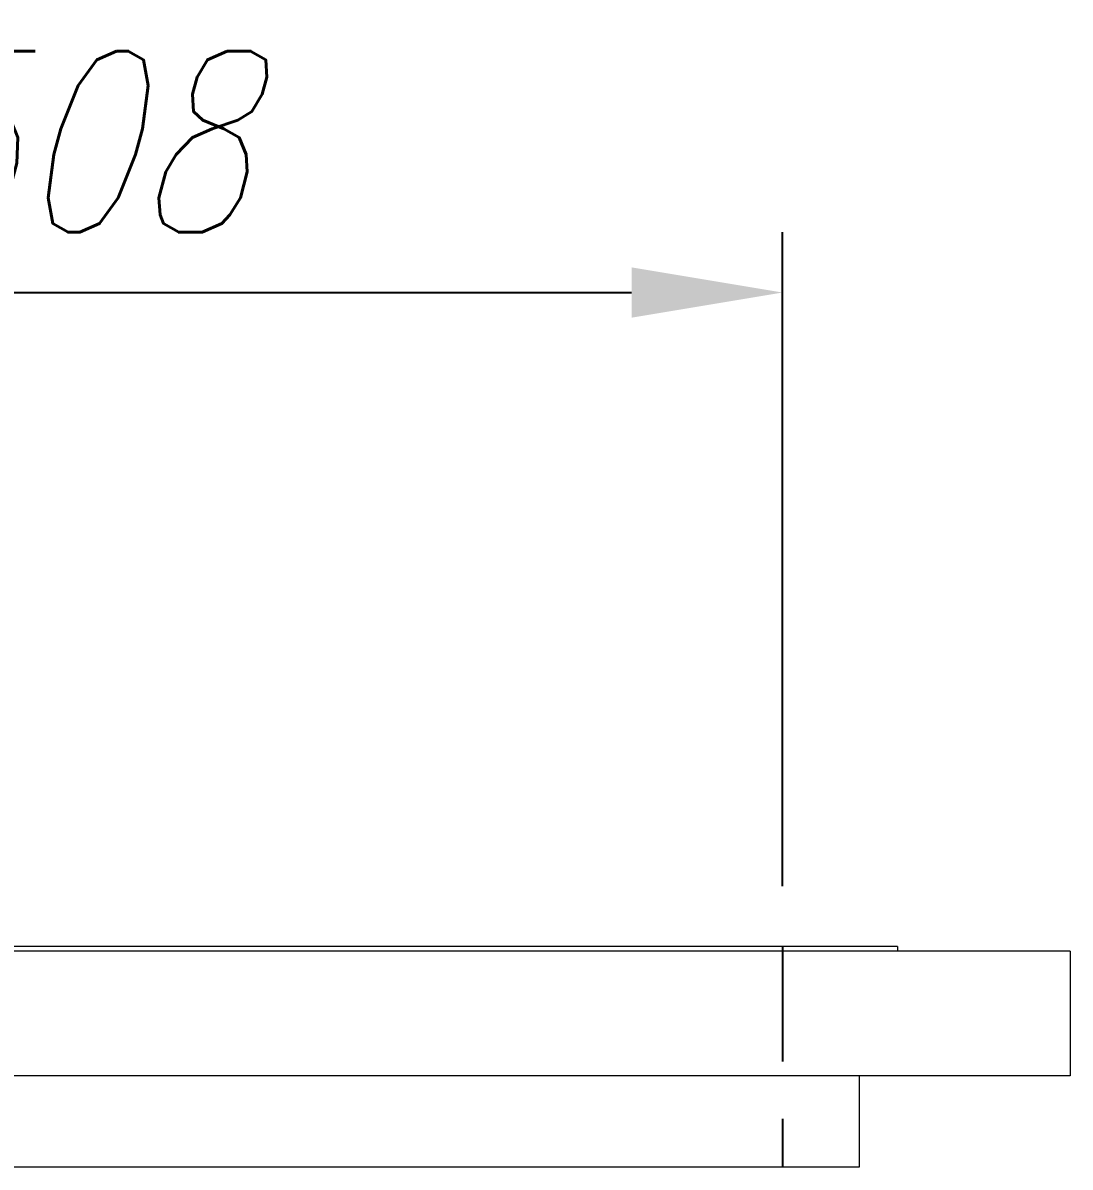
# Model space of a CAD drawing. Header units: millimetres. Extents: x -2122 to 22797, y 3569 to 89276.
# Drawn here: x 9468.3 to 9815.2, y 88631.4 to 89010.7 of the extents above; entities that cross this region are included whole.
import ezdxf

# ---------------------------------------------------------------- set-up
doc = ezdxf.new("R2010")
doc.units = ezdxf.units.MM
doc.header["$LTSCALE"] = 20
doc.linetypes.add('HIDDEN', pattern=[9.525, 6.35, -3.175])
doc.layers.add('IA-DIBUJO', color=3, linetype='Continuous', lineweight=30)
doc.layers.add('IA-DIM', color=7, linetype='Continuous')
doc.layers.add('IA-SEGM', color=1, linetype='HIDDEN')
doc.styles.add('ING-AMB', font='romans.shx', dxfattribs={"width": 0.75, "oblique": 15})
doc.dimstyles.new('ING-AMB 20', dxfattribs={"dimscale": 20, "dimtxt": 3, "dimasz": 2.5, "dimexe": 1, "dimexo": 1, "dimgap": 1, "dimtad": 1, "dimdec": 0, "dimzin": 0, "dimdsep": 46, "dimtxsty": 'ING-AMB', "dimcen": 0.1, "dimclrd": 7, "dimclre": 7, "dimclrt": 2, "dimadec": 0, "dimazin": 0, "dimtfac": 1, "dimtdec": 0, "dimtmove": 0, "dimatfit": 0, "dimfxl": 1.25, "dimtolj": 1, "dimtzin": 0, "dimarcsym": 1})

# ---------------------------------------------------------------- blocks, each defined once
blk = doc.blocks.new('A$C19724f02')
at = {"color": 0, "linetype": 'Continuous', "lineweight": 0}
for p, q in [((-2396.95, -3408.28), (-1698.45, -3408.28)), ((-2396.95, -3408.28), (-2396.95, -3449.68)), ((-2339.8, -3406.75), (-1755.6, -3406.75)), ((-2339.8, -3406.75), (-2339.8, -3408.28)), ((-1755.6, -3406.75), (-1755.6, -3408.28)), ((-1698.45, -3408.28), (-1698.45, -3449.68)), ((-2396.95, -3449.68), (-1698.45, -3449.68)), ((-2327.1, -3449.68), (-2327.1, -3479.91)), ((-1768.3, -3449.68), (-1768.3, -3479.91)), ((-2327.1, -3479.91), (-1768.3, -3479.91))]:
    blk.add_line(p, q, dxfattribs=at)
blk = doc.blocks.new('*D31')
at = {"layer": 'Defpoints', "color": 0, "transparency": 16777216}
for p in [(9719.92, 88921.31), (9211.92, 88704.58), (9719.92, 88704.58)]:
    blk.add_point(p, dxfattribs=at)
at = {"layer": 'IA-DIM', "color": 7, "lineweight": -2, "transparency": 16777216}
for p, q in [((9211.92, 88724.58), (9211.92, 88941.31)), ((9719.92, 88724.58), (9719.92, 88941.31)), ((9261.92, 88921.31), (9669.92, 88921.31))]:
    blk.add_line(p, q, dxfattribs=at)
at = {"layer": 'IA-DIM', "color": 7, "transparency": 16777216}
for points in [[(9261.92, 88929.64), (9261.92, 88912.98), (9211.92, 88921.31)], [(9669.92, 88929.64), (9669.92, 88912.98), (9719.92, 88921.31)]]:
    blk.add_solid(points, dxfattribs=at)
at = {"layer": 'IA-DIM', "color": 2, "transparency": 16777216, "insert": (9465.92, 88971.31), "char_height": 60, "attachment_point": 5, "style": 'ING-AMB'}
blk.add_mtext('\\A1;%%C508', dxfattribs=at)

msp = doc.modelspace()

# ---------------------------------------------------------------- linework, layer by layer
at = {"layer": 'IA-DIBUJO', "color": 3, "linetype": 'Continuous', "lineweight": 0, "extrusion": (1.41875e-14, 1, -2.22045e-16)}
for p, q in [((9758.02, 88704.58, 1283.42), (9173.82, 88704.58, 1283.42)), ((9758.02, 88704.58, 1283.42), (9758.02, 88703.06, 1283.42)), ((9815.17, 88703.06, 1283.42), (9116.67, 88703.06, 1283.42)), ((9815.17, 88703.06, 1283.42), (9815.17, 88661.66, 1283.42)), ((9745.32, 88661.66, 1283.42), (9745.32, 88631.43, 1283.42))]:
    msp.add_line(p, q, dxfattribs=at)
at = {"layer": 'IA-DIBUJO', "color": 2, "linetype": 'Continuous', "lineweight": 0, "extrusion": (1.41875e-14, 1, -2.22045e-16)}
msp.add_line((9815.17, 88661.66, 1283.42), (9116.67, 88661.66, 1283.42), dxfattribs=at)
at = {"layer": 'IA-SEGM', "ltscale": 0.3}
msp.add_line((9719.92, 88704.58, 1283.42), (9719.92, 88631.43, 1283.42), dxfattribs=at)

# ---------------------------------------------------------------- block references
at = {"layer": 'IA-DIBUJO', "color": 2, "linetype": 'Continuous', "lineweight": 0, "xscale": -1, "rotation": 359.9999999999992}
msp.add_blockref('A$C19724f02', (7418.22, 92111.34, 1283.42), dxfattribs=at)

# ---------------------------------------------------------------- dimensions: what is measured, and where the dimension line sits
at = {"layer": 'IA-DIM'}
dim = msp.add_linear_dim(base=(9719.92, 88921.31, 1283.42), p1=(9211.92, 88704.58, 1283.42), p2=(9719.92, 88704.58, 1283.42), text='%%C<>', dimstyle='ING-AMB 20', override={"dimpost": '\\X'}, dxfattribs=at)
dim.commit()
dim.dimension.update_dxf_attribs({"geometry": '*D31', "text_midpoint": (9465.92, 88971.31, 1283.42)})

doc.saveas('drawing.dxf')
